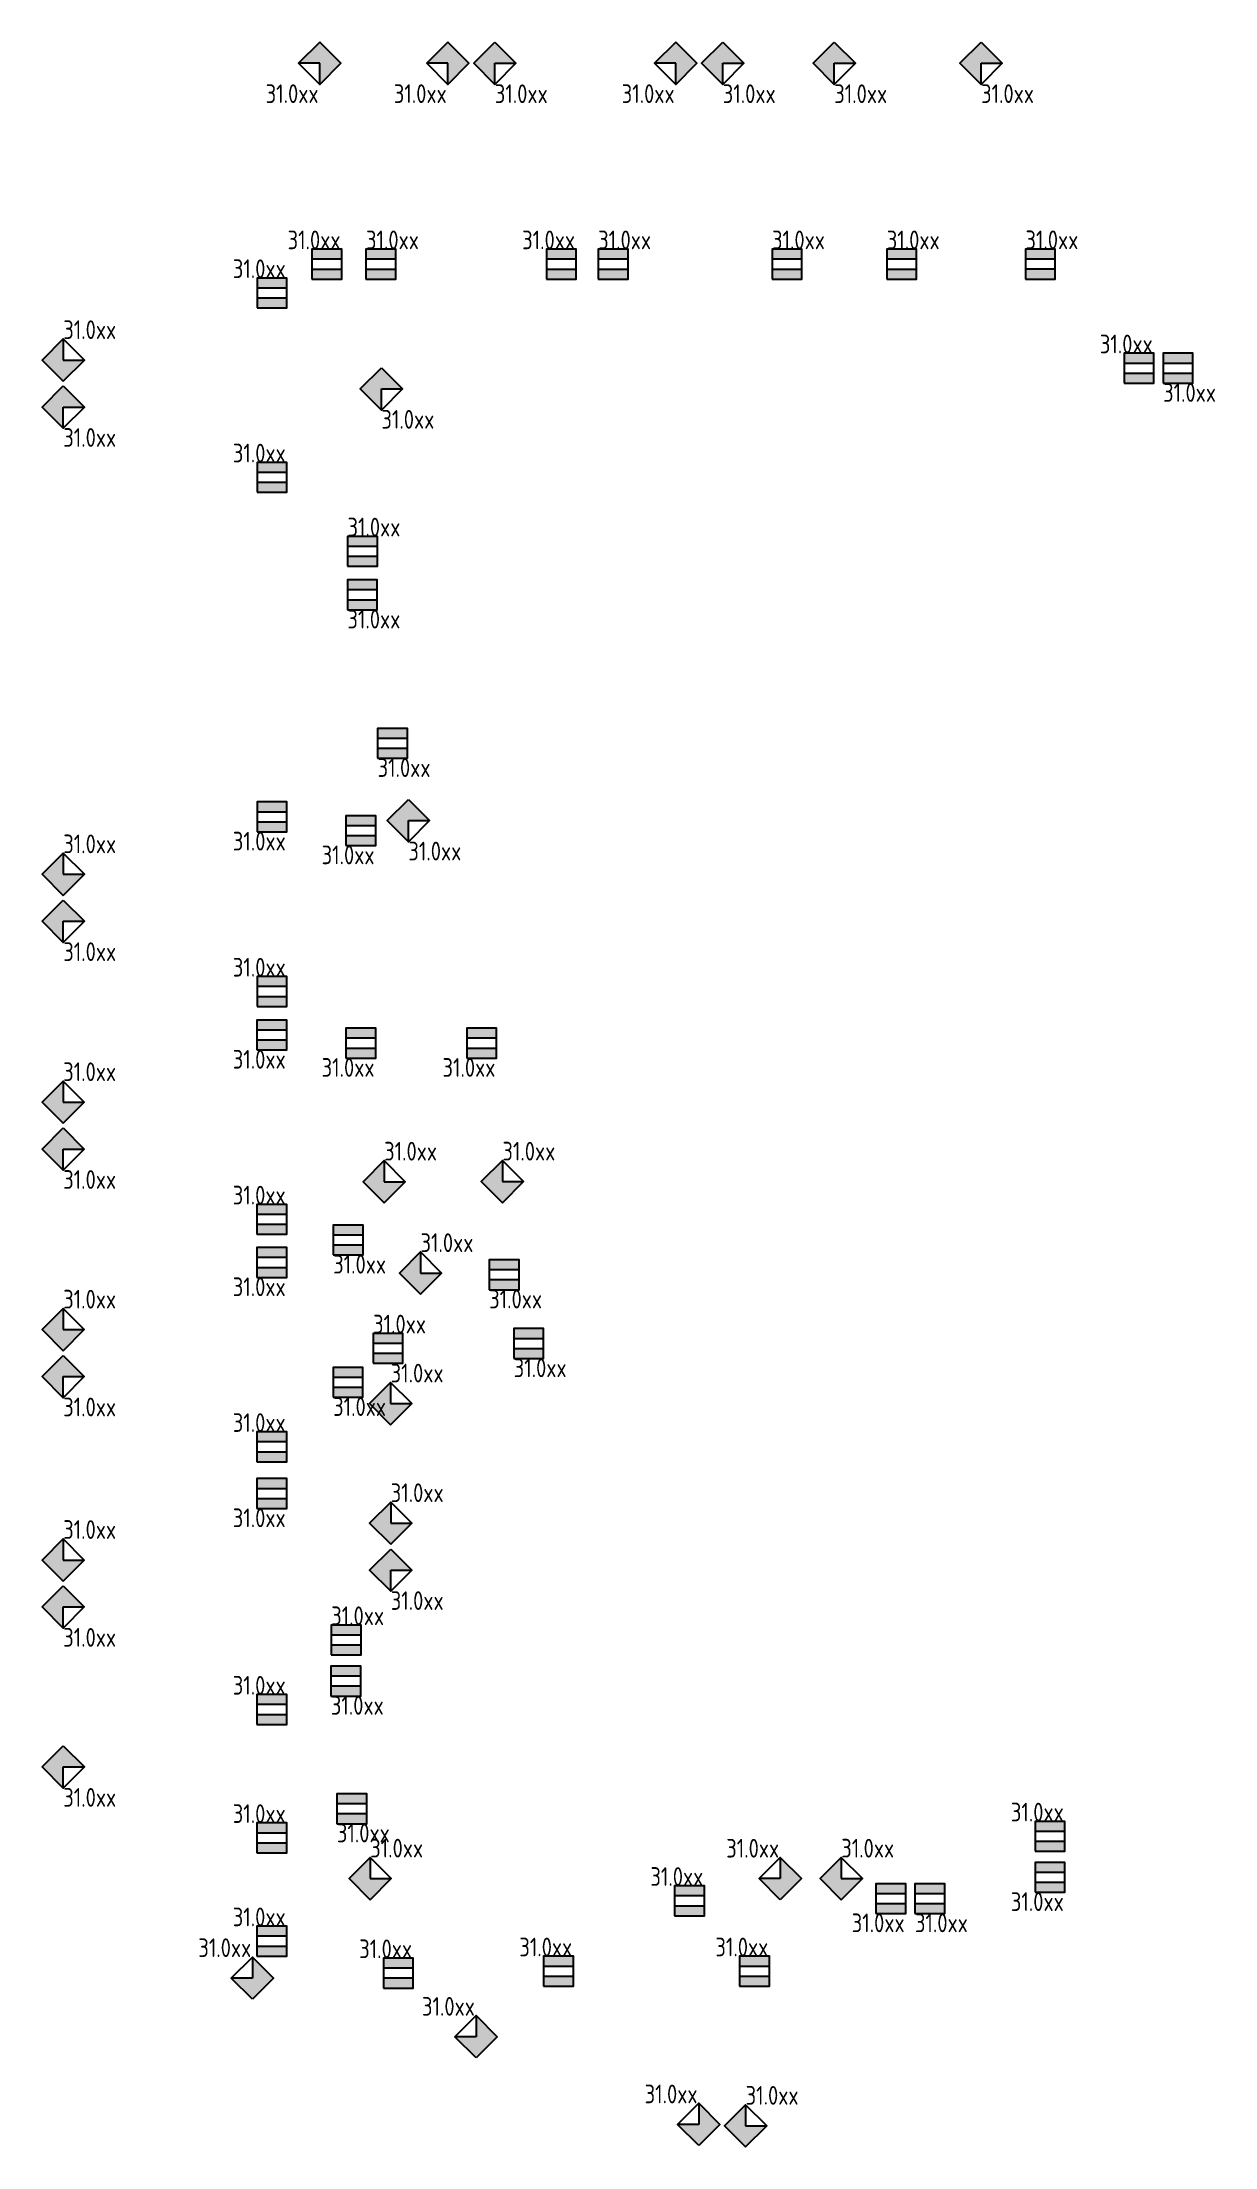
# Model space of a CAD drawing. Header units: millimetres. Extents: x 129084 to 209011, y -30980 to 25417.
# Drawn here: x 177575 to 209011, y -30980 to 25417 of the extents above.
import ezdxf

# ---------------------------------------------------------------- set-up
doc = ezdxf.new("R2010")
doc.units = ezdxf.units.MM
doc.layers.add('Охранная сигнализация', color=5, linetype='Continuous')
doc.styles.add('-ISOCPEUR-', font='ISOCPEUR.TTF', dxfattribs={"width": 0.8, "height": 2.5})

# ---------------------------------------------------------------- blocks, each defined once
blk = doc.blocks.new('*U13')
h = blk.add_hatch(color=256)
h.dxf.hatch_style = 1
h.paths.add_polyline_path([(2.83, 0), (5.66, 2.83), (2.83, 2.83), (2.83, 5.66), (0, 2.83)])
for points in [[(2.83, 0), (5.66, 2.83), (2.83, 5.66), (0, 2.83)], [(2.83, 2.83), (5.66, 2.83), (2.83, 5.66), (2.83, 2.83)]]:
    blk.add_lwpolyline(points, close=True)
at = {"style": '-ISOCPEUR-', "width": 0.8}
blk.add_attdef('ADDR', (2.83, 5.66), '', height=2.5, dxfattribs=at)
blk = doc.blocks.new('*U10')
h = blk.add_hatch(color=256)
h.dxf.hatch_style = 1
h.paths.add_polyline_path([(2.83, 0), (5.66, -2.83), (2.83, -2.83), (2.83, -5.66), (0, -2.83)])
for points in [[(2.83, 0), (5.66, -2.83), (2.83, -5.66), (0, -2.83)], [(2.83, -2.83), (5.66, -2.83), (2.83, -5.66), (2.83, -2.83)]]:
    blk.add_lwpolyline(points, close=True)
at = {"style": '-ISOCPEUR-', "width": 0.8}
blk.add_attdef('ADDR', (2.83, -5.66), '', height=2.5, dxfattribs=at)
blk = doc.blocks.new('*U19')
h = blk.add_hatch(color=256)
h.dxf.hatch_style = 1
h.paths.add_polyline_path([(-4, -2.7), (-4, -4), (0, -4), (0, -2.7)])
h.paths.add_polyline_path([(-4, 0), (-4, -1.3), (0, -1.3), (0, 0)])
for points in [[(-4, -4), (0, -4), (0, 0), (-4, 0)], [(-4, -1.3), (0, -1.3), (0, 0), (-4, 0)], [(-4, -4), (0, -4), (0, -2.7), (-4, -2.7)]]:
    blk.add_lwpolyline(points, close=True)
at = {"style": '-ISOCPEUR-', "width": 0.8}
blk.add_attdef('ADDR', (0, -4), '', height=2.5, dxfattribs=at)
blk = doc.blocks.new('*U18')
h = blk.add_hatch(color=256)
h.dxf.hatch_style = 1
h.paths.add_polyline_path([(-4, 1.3), (-4, 0), (0, 0), (0, 1.3)])
h.paths.add_polyline_path([(-4, 4), (-4, 2.7), (0, 2.7), (0, 4)])
for points in [[(-4, 0), (0, 0), (0, 4), (-4, 4)], [(-4, 2.7), (0, 2.7), (0, 4), (-4, 4)], [(-4, 0), (0, 0), (0, 1.3), (-4, 1.3)]]:
    blk.add_lwpolyline(points, close=True)
at = {"style": '-ISOCPEUR-', "width": 0.8}
blk.add_attdef('ADDR', (0, 4), '', height=2.5, dxfattribs=at)
blk = doc.blocks.new('*U12')
h = blk.add_hatch(color=256)
h.dxf.hatch_style = 1
h.paths.add_polyline_path([(-2.83, 0), (-5.66, 2.83), (-2.83, 2.83), (-2.83, 5.66), (0, 2.83)])
for points in [[(-2.83, 0), (-5.66, 2.83), (-2.83, 5.66), (0, 2.83)], [(-2.83, 2.83), (-5.66, 2.83), (-2.83, 5.66), (-2.83, 2.83)]]:
    blk.add_lwpolyline(points, close=True)
at = {"style": '-ISOCPEUR-', "width": 0.8}
blk.add_attdef('ADDR', (-2.83, 5.66), '', height=2.5, dxfattribs=at)
blk = doc.blocks.new('*U11')
h = blk.add_hatch(color=256)
h.dxf.hatch_style = 1
h.paths.add_polyline_path([(-2.83, 0), (-5.66, -2.83), (-2.83, -2.83), (-2.83, -5.66), (0, -2.83)])
for points in [[(-2.83, 0), (-5.66, -2.83), (-2.83, -5.66), (0, -2.83)], [(-2.83, -2.83), (-5.66, -2.83), (-2.83, -5.66), (-2.83, -2.83)]]:
    blk.add_lwpolyline(points, close=True)
at = {"style": '-ISOCPEUR-', "width": 0.8}
blk.add_attdef('ADDR', (-2.83, -5.66), '', height=2.5, dxfattribs=at)
blk = doc.blocks.new('*U17')
h = blk.add_hatch(color=256)
h.dxf.hatch_style = 1
h.paths.add_polyline_path([(0, 1.3), (0, 0), (4, 0), (4, 1.3)])
h.paths.add_polyline_path([(0, 4), (0, 2.7), (4, 2.7), (4, 4)])
for points in [[(0, 0), (4, 0), (4, 4), (0, 4)], [(0, 2.7), (4, 2.7), (4, 4), (0, 4)], [(0, 0), (4, 0), (4, 1.3), (0, 1.3)]]:
    blk.add_lwpolyline(points, close=True)
at = {"style": '-ISOCPEUR-', "width": 0.8}
blk.add_attdef('ADDR', (0, 4), '', height=2.5, dxfattribs=at)
blk = doc.blocks.new('*U20')
h = blk.add_hatch(color=256)
h.dxf.hatch_style = 1
h.paths.add_polyline_path([(0, 1.3), (0, 0), (4, 0), (4, 1.3)])
h.paths.add_polyline_path([(0, 4), (0, 2.7), (4, 2.7), (4, 4)])
for points in [[(0, 0), (4, 0), (4, 4), (0, 4)], [(0, 2.7), (4, 2.7), (4, 4), (0, 4)], [(0, 0), (4, 0), (4, 1.3), (0, 1.3)]]:
    blk.add_lwpolyline(points, close=True)
at = {"style": '-ISOCPEUR-', "width": 0.8}
blk.add_attdef('ADDR', (0, 4), '', height=2.5, dxfattribs=at)
blk = doc.blocks.new('*U21')
h = blk.add_hatch(color=256)
h.dxf.hatch_style = 1
h.paths.add_polyline_path([(0, -2.7), (0, -4), (4, -4), (4, -2.7)])
h.paths.add_polyline_path([(0, 0), (0, -1.3), (4, -1.3), (4, 0)])
for points in [[(0, -4), (4, -4), (4, 0), (0, 0)], [(0, -1.3), (4, -1.3), (4, 0), (0, 0)], [(0, -4), (4, -4), (4, -2.7), (0, -2.7)]]:
    blk.add_lwpolyline(points, close=True)
at = {"style": '-ISOCPEUR-', "width": 0.8}
blk.add_attdef('ADDR', (0, -4), '', height=2.5, dxfattribs=at)
blk = doc.blocks.new('*U14')
h = blk.add_hatch(color=256)
h.dxf.hatch_style = 1
h.paths.add_polyline_path([(2.83, 0), (5.66, -2.83), (2.83, -2.83), (2.83, -5.66), (0, -2.83)])
for points in [[(2.83, 0), (5.66, -2.83), (2.83, -5.66), (0, -2.83)], [(2.83, -2.83), (5.66, -2.83), (2.83, -5.66), (2.83, -2.83)]]:
    blk.add_lwpolyline(points, close=True)
at = {"style": '-ISOCPEUR-', "width": 0.8}
blk.add_attdef('ADDR', (2.83, -5.66), '', height=2.5, dxfattribs=at)
blk = doc.blocks.new('*U22')
h = blk.add_hatch(color=256)
h.dxf.hatch_style = 1
h.paths.add_polyline_path([(0, 1.3), (0, 0), (4, 0), (4, 1.3)])
h.paths.add_polyline_path([(0, 4), (0, 2.7), (4, 2.7), (4, 4)])
for points in [[(0, 0), (4, 0), (4, 4), (0, 4)], [(0, 2.7), (4, 2.7), (4, 4), (0, 4)], [(0, 0), (4, 0), (4, 1.3), (0, 1.3)]]:
    blk.add_lwpolyline(points, close=True)
at = {"style": '-ISOCPEUR-', "width": 0.8}
blk.add_attdef('ADDR', (0, 4), '', height=2.5, dxfattribs=at)
blk = doc.blocks.new('*U401')
h = blk.add_hatch(color=256)
h.dxf.hatch_style = 1
h.paths.add_polyline_path([(-4, -2.7), (-4, -4), (0, -4), (0, -2.7)])
h.paths.add_polyline_path([(-4, 0), (-4, -1.3), (0, -1.3), (0, 0)])
for points in [[(-4, -4), (0, -4), (0, 0), (-4, 0)], [(-4, -1.3), (0, -1.3), (0, 0), (-4, 0)], [(-4, -4), (0, -4), (0, -2.7), (-4, -2.7)]]:
    blk.add_lwpolyline(points, close=True)
at = {"style": '-ISOCPEUR-', "width": 0.8}
blk.add_attdef('ADDR', (0, -4), '', height=2.5, dxfattribs=at)

msp = doc.modelspace()

# ---------------------------------------------------------------- block references
at = {"layer": 'Охранная сигнализация'}
ref = msp.add_blockref('*U11', (185582, 25417), dxfattribs=dict(at, xscale=200, yscale=200, zscale=200))
ref.add_attrib('ADDR', '31.0xx', (183568, 23786), dxfattribs={"layer": '0', "height": 500, "style": '-ISOCPEUR-', "width": 0.8})
ref = msp.add_blockref('*U11', (189017, 25417), dxfattribs=dict(at, xscale=200, yscale=200, zscale=200))
ref.add_attrib('ADDR', '31.0xx', (187003, 23786), dxfattribs={"layer": '0', "height": 500, "style": '-ISOCPEUR-', "width": 0.8})
ref = msp.add_blockref('*U10', (189144, 25415), dxfattribs=dict(at, xscale=200, yscale=200, zscale=200))
ref.add_attrib('ADDR', '31.0xx', (189710, 23784), dxfattribs={"layer": '0', "height": 500, "style": '-ISOCPEUR-', "width": 0.8})
ref = msp.add_blockref('*U11', (195125, 25417), dxfattribs=dict(at, xscale=200, yscale=200, zscale=200))
ref.add_attrib('ADDR', '31.0xx', (193111, 23786), dxfattribs={"layer": '0', "height": 500, "style": '-ISOCPEUR-', "width": 0.8})
ref = msp.add_blockref('*U10', (195254, 25415), dxfattribs=dict(at, xscale=200, yscale=200, zscale=200))
ref.add_attrib('ADDR', '31.0xx', (195820, 23784), dxfattribs={"layer": '0', "height": 500, "style": '-ISOCPEUR-', "width": 0.8})
ref = msp.add_blockref('*U10', (198242, 25415), dxfattribs=dict(at, xscale=200, yscale=200, zscale=200))
ref.add_attrib('ADDR', '31.0xx', (198808, 23784), dxfattribs={"layer": '0', "height": 500, "style": '-ISOCPEUR-', "width": 0.8})
ref = msp.add_blockref('*U10', (202177, 25417), dxfattribs=dict(at, xscale=200, yscale=200, zscale=200))
ref.add_attrib('ADDR', '31.0xx', (202743, 23786), dxfattribs={"layer": '0', "height": 500, "style": '-ISOCPEUR-', "width": 0.8})
ref = msp.add_blockref('*U18', (185605, 19067), dxfattribs=dict(at, xscale=200, yscale=200, zscale=200))
ref.add_attrib('ADDR', '31.0xx', (184156, 19867), dxfattribs={"layer": '0', "height": 500, "style": '-ISOCPEUR-', "width": 0.8})
at = {"layer": 'Охранная сигнализация', "xscale": 200, "yscale": 200, "zscale": 200}
for name, p in [('*U17', (186257, 19067)), ('*U17', (192480, 19067)), ('*U17', (197140, 19067)), ('*U17', (200216, 19067)), ('*U17', (203932, 19069)), ('*U13', (177577, 16330)), ('*U20', (185761, 11373)), ('*U13', (177577, 2552)), ('*U13', (177575, -3553)), ('*U13', (186177, -5683)), ('*U13', (189347, -5682)), ('*U13', (187152, -8133)), ('*U13', (177575, -9648)), ('*U22', (186447, -9983)), ('*U13', (186352, -11628)), ('*U13', (186354, -14833)), ('*U13', (177575, -15820)), ('*U22', (185324, -17798)), ('*U13', (185804, -24356)), ('*U13', (198429, -24358)), ('*U13', (195867, -30980))]:
    msp.add_blockref(name, p, dxfattribs=at).add_auto_attribs({'ADDR': '31.0xx'})
at = {"layer": 'Охранная сигнализация'}
ref = msp.add_blockref('*U18', (191892, 19067), dxfattribs=dict(at, xscale=200, yscale=200, zscale=200))
ref.add_attrib('ADDR', '31.0xx', (190443, 19867), dxfattribs={"layer": '0', "height": 500, "style": '-ISOCPEUR-', "width": 0.8})
ref = msp.add_blockref('*U18', (184137, 18295), dxfattribs=dict(at, xscale=200, yscale=200, zscale=200))
ref.add_attrib('ADDR', '31.0xx', (182688, 19095), dxfattribs={"layer": '0', "height": 500, "style": '-ISOCPEUR-', "width": 0.8})
ref = msp.add_blockref('*U18', (207375, 16278), dxfattribs=dict(at, xscale=200, yscale=200, zscale=200))
ref.add_attrib('ADDR', '31.0xx', (205927, 17078), dxfattribs={"layer": '0', "height": 500, "style": '-ISOCPEUR-', "width": 0.8})
ref = msp.add_blockref('*U21', (207622, 17078), dxfattribs=dict(at, xscale=200, yscale=200, zscale=200))
ref.add_attrib('ADDR', '31.0xx', (207622, 15778), dxfattribs={"layer": '0', "height": 500, "style": '-ISOCPEUR-', "width": 0.8})
ref = msp.add_blockref('*U10', (186104, 16690), dxfattribs=dict(at, xscale=200, yscale=200, zscale=200))
ref.add_attrib('ADDR', '31.0xx', (186670, 15059), dxfattribs={"layer": '0', "height": 500, "style": '-ISOCPEUR-', "width": 0.8})
ref = msp.add_blockref('*U10', (177577, 16205), dxfattribs=dict(at, xscale=200, yscale=200, zscale=200))
ref.add_attrib('ADDR', '31.0xx', (178143, 14573), dxfattribs={"layer": '0', "height": 500, "style": '-ISOCPEUR-', "width": 0.8})
ref = msp.add_blockref('*U18', (184137, 13356), dxfattribs=dict(at, xscale=200, yscale=200, zscale=200))
ref.add_attrib('ADDR', '31.0xx', (182688, 14156), dxfattribs={"layer": '0', "height": 500, "style": '-ISOCPEUR-', "width": 0.8})
ref = msp.add_blockref('*U21', (185759, 11007), dxfattribs=dict(at, xscale=200, yscale=200, zscale=200))
ref.add_attrib('ADDR', '31.0xx', (185759, 9707), dxfattribs={"layer": '0', "height": 500, "style": '-ISOCPEUR-', "width": 0.8})
ref = msp.add_blockref('*U21', (186568, 7028), dxfattribs=dict(at, xscale=200, yscale=200, zscale=200))
ref.add_attrib('ADDR', '31.0xx', (186568, 5728), dxfattribs={"layer": '0', "height": 500, "style": '-ISOCPEUR-', "width": 0.8})
ref = msp.add_blockref('*U14', (186827, 5122), dxfattribs=dict(at, xscale=200, yscale=200, zscale=200))
ref.add_attrib('ADDR', '31.0xx', (187393, 3491), dxfattribs={"layer": '0', "height": 500, "style": '-ISOCPEUR-', "width": 0.8})
ref = msp.add_blockref('*U19', (184136, 5057), dxfattribs=dict(at, xscale=200, yscale=200, zscale=200))
ref.add_attrib('ADDR', '31.0xx', (182688, 3757), dxfattribs={"layer": '0', "height": 500, "style": '-ISOCPEUR-', "width": 0.8})
ref = msp.add_blockref('*U19', (186517, 4688), dxfattribs=dict(at, xscale=200, yscale=200, zscale=200))
ref.add_attrib('ADDR', '31.0xx', (185068, 3388), dxfattribs={"layer": '0', "height": 500, "style": '-ISOCPEUR-', "width": 0.8})
ref = msp.add_blockref('*U10', (177577, 2427), dxfattribs=dict(at, xscale=200, yscale=200, zscale=200))
ref.add_attrib('ADDR', '31.0xx', (178143, 796), dxfattribs={"layer": '0', "height": 500, "style": '-ISOCPEUR-', "width": 0.8})
ref = msp.add_blockref('*U18', (184136, -422), dxfattribs=dict(at, xscale=200, yscale=200, zscale=200))
ref.add_attrib('ADDR', '31.0xx', (182688, 378), dxfattribs={"layer": '0', "height": 500, "style": '-ISOCPEUR-', "width": 0.8})
ref = msp.add_blockref('*U19', (184134, -788), dxfattribs=dict(at, xscale=200, yscale=200, zscale=200))
ref.add_attrib('ADDR', '31.0xx', (182686, -2088), dxfattribs={"layer": '0', "height": 500, "style": '-ISOCPEUR-', "width": 0.8})
ref = msp.add_blockref('*U19', (186517, -1006), dxfattribs=dict(at, xscale=200, yscale=200, zscale=200))
ref.add_attrib('ADDR', '31.0xx', (185068, -2306), dxfattribs={"layer": '0', "height": 500, "style": '-ISOCPEUR-', "width": 0.8})
ref = msp.add_blockref('*U19', (189756, -1006), dxfattribs=dict(at, xscale=200, yscale=200, zscale=200))
ref.add_attrib('ADDR', '31.0xx', (188307, -2306), dxfattribs={"layer": '0', "height": 500, "style": '-ISOCPEUR-', "width": 0.8})
ref = msp.add_blockref('*U10', (177575, -3678), dxfattribs=dict(at, xscale=200, yscale=200, zscale=200))
ref.add_attrib('ADDR', '31.0xx', (178141, -5309), dxfattribs={"layer": '0', "height": 500, "style": '-ISOCPEUR-', "width": 0.8})
ref = msp.add_blockref('*U18', (184134, -6527), dxfattribs=dict(at, xscale=200, yscale=200, zscale=200))
ref.add_attrib('ADDR', '31.0xx', (182686, -5727), dxfattribs={"layer": '0', "height": 500, "style": '-ISOCPEUR-', "width": 0.8})
ref = msp.add_blockref('*U21', (185377, -6279), dxfattribs=dict(at, xscale=200, yscale=200, zscale=200))
ref.add_attrib('ADDR', '31.0xx', (185377, -7579), dxfattribs={"layer": '0', "height": 500, "style": '-ISOCPEUR-', "width": 0.8})
ref = msp.add_blockref('*U19', (184134, -6883), dxfattribs=dict(at, xscale=200, yscale=200, zscale=200))
ref.add_attrib('ADDR', '31.0xx', (182686, -8183), dxfattribs={"layer": '0', "height": 500, "style": '-ISOCPEUR-', "width": 0.8})
ref = msp.add_blockref('*U21', (189558, -7211), dxfattribs=dict(at, xscale=200, yscale=200, zscale=200))
ref.add_attrib('ADDR', '31.0xx', (189558, -8511), dxfattribs={"layer": '0', "height": 500, "style": '-ISOCPEUR-', "width": 0.8})
ref = msp.add_blockref('*U21', (190216, -9055), dxfattribs=dict(at, xscale=200, yscale=200, zscale=200))
ref.add_attrib('ADDR', '31.0xx', (190216, -10355), dxfattribs={"layer": '0', "height": 500, "style": '-ISOCPEUR-', "width": 0.8})
ref = msp.add_blockref('*U10', (177575, -9773), dxfattribs=dict(at, xscale=200, yscale=200, zscale=200))
ref.add_attrib('ADDR', '31.0xx', (178141, -11404), dxfattribs={"layer": '0', "height": 500, "style": '-ISOCPEUR-', "width": 0.8})
ref = msp.add_blockref('*U21', (185376, -10094), dxfattribs=dict(at, xscale=200, yscale=200, zscale=200))
ref.add_attrib('ADDR', '31.0xx', (185376, -11394), dxfattribs={"layer": '0', "height": 500, "style": '-ISOCPEUR-', "width": 0.8})
ref = msp.add_blockref('*U18', (184134, -12622), dxfattribs=dict(at, xscale=200, yscale=200, zscale=200))
ref.add_attrib('ADDR', '31.0xx', (182686, -11822), dxfattribs={"layer": '0', "height": 500, "style": '-ISOCPEUR-', "width": 0.8})
ref = msp.add_blockref('*U19', (184134, -13074), dxfattribs=dict(at, xscale=200, yscale=200, zscale=200))
ref.add_attrib('ADDR', '31.0xx', (182686, -14374), dxfattribs={"layer": '0', "height": 500, "style": '-ISOCPEUR-', "width": 0.8})
ref = msp.add_blockref('*U14', (186354, -14960), dxfattribs=dict(at, xscale=200, yscale=200, zscale=200))
ref.add_attrib('ADDR', '31.0xx', (186920, -16591), dxfattribs={"layer": '0', "height": 500, "style": '-ISOCPEUR-', "width": 0.8})
ref = msp.add_blockref('*U10', (177575, -15945), dxfattribs=dict(at, xscale=200, yscale=200, zscale=200))
ref.add_attrib('ADDR', '31.0xx', (178141, -17577), dxfattribs={"layer": '0', "height": 500, "style": '-ISOCPEUR-', "width": 0.8})
ref = msp.add_blockref('*U18', (184134, -19661), dxfattribs=dict(at, xscale=200, yscale=200, zscale=200))
ref.add_attrib('ADDR', '31.0xx', (182686, -18861), dxfattribs={"layer": '0', "height": 500, "style": '-ISOCPEUR-', "width": 0.8})
ref = msp.add_blockref('*U21', (185315, -18098), dxfattribs=dict(at, xscale=200, yscale=200, zscale=200))
ref.add_attrib('ADDR', '31.0xx', (185315, -19398), dxfattribs={"layer": '0', "height": 500, "style": '-ISOCPEUR-', "width": 0.8})
ref = msp.add_blockref('*U10', (177577, -20233), dxfattribs=dict(at, xscale=200, yscale=200, zscale=200))
ref.add_attrib('ADDR', '31.0xx', (178143, -21864), dxfattribs={"layer": '0', "height": 500, "style": '-ISOCPEUR-', "width": 0.8})
ref = msp.add_blockref('*U18', (184134, -23100), dxfattribs=dict(at, xscale=200, yscale=200, zscale=200))
ref.add_attrib('ADDR', '31.0xx', (182686, -22300), dxfattribs={"layer": '0', "height": 500, "style": '-ISOCPEUR-', "width": 0.8})
ref = msp.add_blockref('*U21', (185477, -21519), dxfattribs=dict(at, xscale=200, yscale=200, zscale=200))
ref.add_attrib('ADDR', '31.0xx', (185477, -22819), dxfattribs={"layer": '0', "height": 500, "style": '-ISOCPEUR-', "width": 0.8})
ref = msp.add_blockref('*U18', (204990, -23058), dxfattribs=dict(at, xscale=200, yscale=200, zscale=200))
ref.add_attrib('ADDR', '31.0xx', (203542, -22258), dxfattribs={"layer": '0', "height": 500, "style": '-ISOCPEUR-', "width": 0.8})
ref = msp.add_blockref('*U12', (197927, -24358), dxfattribs=dict(at, xscale=200, yscale=200, zscale=200))
ref.add_attrib('ADDR', '31.0xx', (195913, -23227), dxfattribs={"layer": '0', "height": 500, "style": '-ISOCPEUR-', "width": 0.8})
ref = msp.add_blockref('*U18', (195328, -24785), dxfattribs=dict(at, xscale=200, yscale=200, zscale=200))
ref.add_attrib('ADDR', '31.0xx', (193880, -23985), dxfattribs={"layer": '0', "height": 500, "style": '-ISOCPEUR-', "width": 0.8})
ref = msp.add_blockref('*U401', (204990, -23358), dxfattribs=dict(at, xscale=200, yscale=200, zscale=200))
ref.add_attrib('ADDR', '31.0xx', (203542, -24658), dxfattribs={"layer": '0', "height": 500, "style": '-ISOCPEUR-', "width": 0.8})
ref = msp.add_blockref('*U19', (200725, -23927), dxfattribs=dict(at, xscale=200, yscale=200, zscale=200))
ref.add_attrib('ADDR', '31.0xx', (199276, -25227), dxfattribs={"layer": '0', "height": 500, "style": '-ISOCPEUR-', "width": 0.8})
ref = msp.add_blockref('*U21', (200971, -23927), dxfattribs=dict(at, xscale=200, yscale=200, zscale=200))
ref.add_attrib('ADDR', '31.0xx', (200971, -25227), dxfattribs={"layer": '0', "height": 500, "style": '-ISOCPEUR-', "width": 0.8})
ref = msp.add_blockref('*U18', (184134, -25867), dxfattribs=dict(at, xscale=200, yscale=200, zscale=200))
ref.add_attrib('ADDR', '31.0xx', (182686, -25067), dxfattribs={"layer": '0', "height": 500, "style": '-ISOCPEUR-', "width": 0.8})
ref = msp.add_blockref('*U18', (191816, -26673), dxfattribs=dict(at, xscale=200, yscale=200, zscale=200))
ref.add_attrib('ADDR', '31.0xx', (190367, -25873), dxfattribs={"layer": '0', "height": 500, "style": '-ISOCPEUR-', "width": 0.8})
ref = msp.add_blockref('*U18', (197070, -26673), dxfattribs=dict(at, xscale=200, yscale=200, zscale=200))
ref.add_attrib('ADDR', '31.0xx', (195622, -25873), dxfattribs={"layer": '0', "height": 500, "style": '-ISOCPEUR-', "width": 0.8})
ref = msp.add_blockref('*U12', (183777, -27024), dxfattribs=dict(at, xscale=200, yscale=200, zscale=200))
ref.add_attrib('ADDR', '31.0xx', (181763, -25892), dxfattribs={"layer": '0', "height": 500, "style": '-ISOCPEUR-', "width": 0.8})
ref = msp.add_blockref('*U18', (187523, -26722), dxfattribs=dict(at, xscale=200, yscale=200, zscale=200))
ref.add_attrib('ADDR', '31.0xx', (186075, -25922), dxfattribs={"layer": '0', "height": 500, "style": '-ISOCPEUR-', "width": 0.8})
ref = msp.add_blockref('*U12', (189772, -28595), dxfattribs=dict(at, xscale=200, yscale=200, zscale=200))
ref.add_attrib('ADDR', '31.0xx', (187758, -27464), dxfattribs={"layer": '0', "height": 500, "style": '-ISOCPEUR-', "width": 0.8})
ref = msp.add_blockref('*U12', (195740, -30942), dxfattribs=dict(at, xscale=200, yscale=200, zscale=200))
ref.add_attrib('ADDR', '31.0xx', (193726, -29811), dxfattribs={"layer": '0', "height": 500, "style": '-ISOCPEUR-', "width": 0.8})

doc.saveas('drawing.dxf')
